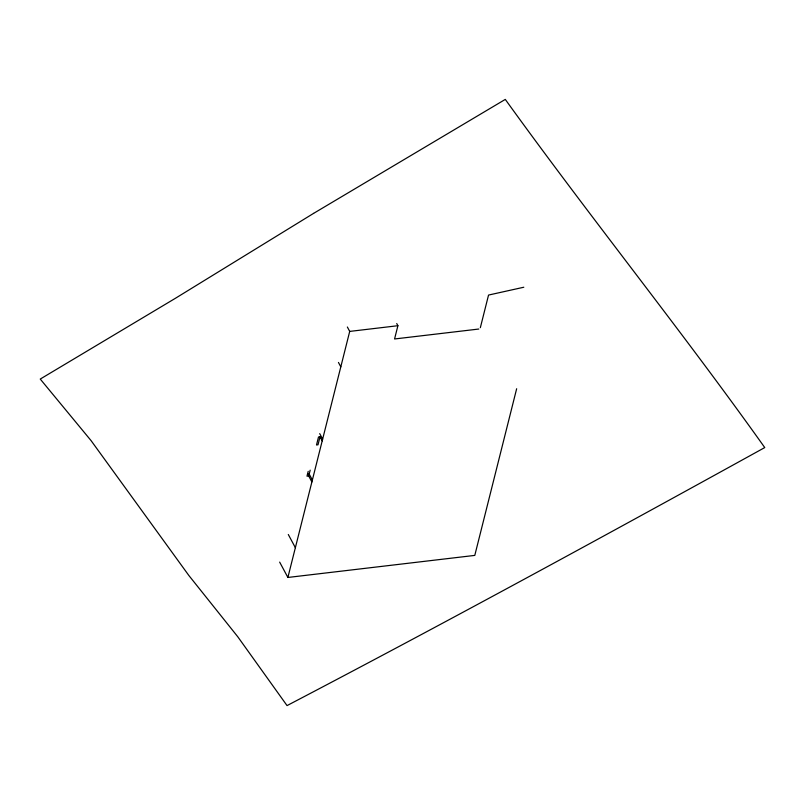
<?xml version="1.0" encoding="UTF-8"?>
<svg xmlns="http://www.w3.org/2000/svg" width="805" height="805" viewBox="0 0 805 805"><rect width="100%" height="100%" fill="white"/><g stroke="black" fill="none" stroke-linecap="round" stroke-linejoin="round"><path stroke-width="1.21" d="M308.214 471.338L306.997 476.198L308.707 475.997L311.887 481.933M308.707 475.997L310.177 470.15M320.018 436.813L318.005 444.803L316.506 444.984L318.508 436.994L320.018 436.813L322.201 440.899M516.659 388.735L474.789 555.4L287.888 577.457L349.712 331.408L347.358 327.011M396.724 323.519L397.901 325.713L394.571 338.975L478.804 329.034M480.344 327.675L488.544 295.063L523.803 287.234M349.712 331.408L397.901 325.713M307.48 474.276L309.19 474.075L312.37 480.011M338.452 362.441L340.807 366.839M319.706 433.623L322.654 439.117M288.301 534.5L295.365 547.692M279.657 562.111L287.888 577.457M313.568 213.395L175.339 298.333L40.25 379.064L91.086 440.637L188.863 575.505L237.757 636.735L287.043 705.593C447.419 621.722 606.296 535.003 764.75 447.57C680.829 329.597 589.874 216.877 505.288 99.407L313.568 213.395"/></g></svg>
